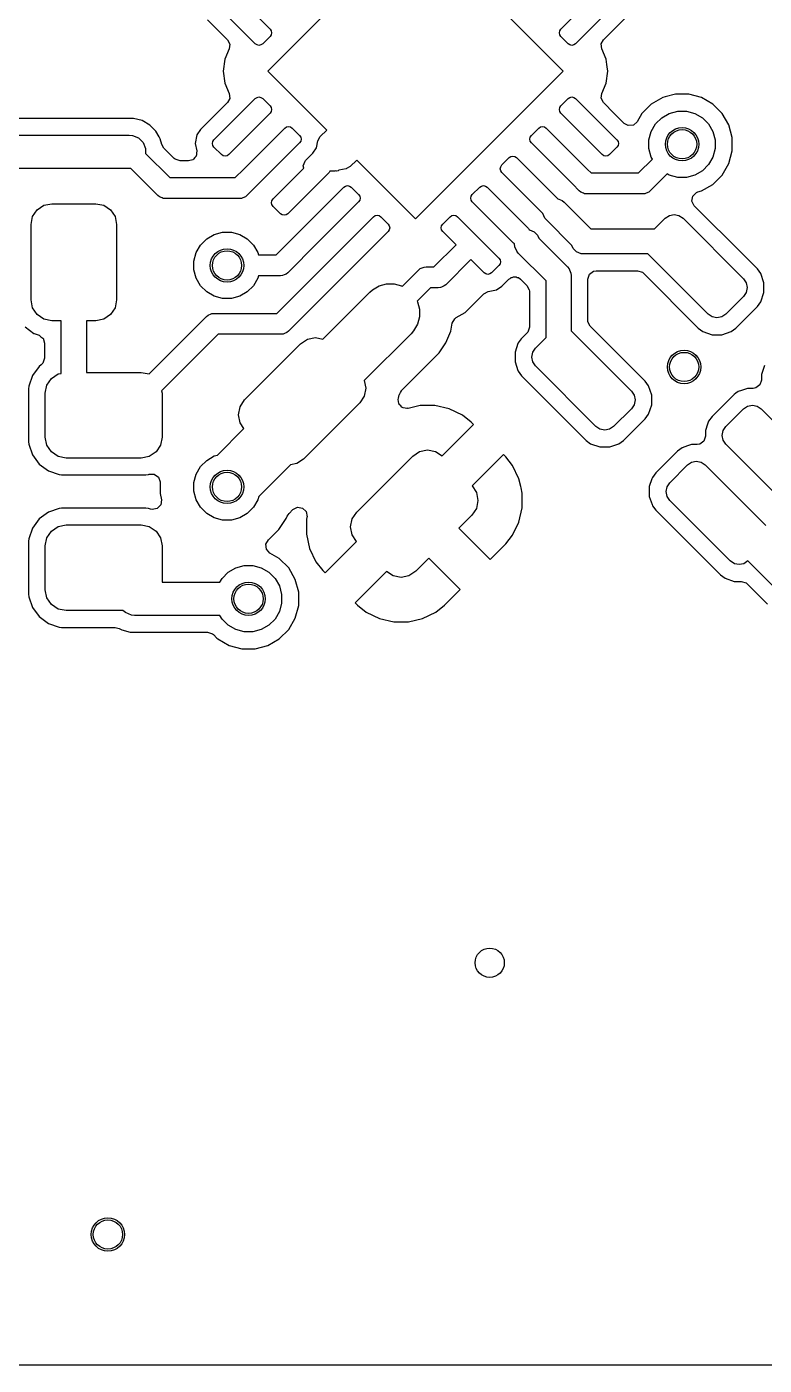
# Model space of a CAD drawing. Extents: x 3.9 to 7.48, y -4.89 to -2.91.
# Drawn here: x 6.67 to 7.018, y -4.887 to -4.257 of the extents above; entities that cross this region are included whole.
import ezdxf

# ---------------------------------------------------------------- set-up
doc = ezdxf.new("R2010")
doc.units = 0
doc.header["$MEASUREMENT"] = 0
doc.layers.add('BLACK', color=7, linetype='CONTINUOUS')

msp = doc.modelspace()

# ---------------------------------------------------------------- linework, layer by layer
at = {"layer": 'BLACK', "linetype": 'CONTINUOUS'}
for p, q in [((6.78408, -4.27752), (6.85367, -4.20792)), ((6.76563, -4.23819), (6.78512, -4.25768)), ((6.92223, -4.25768), (6.94172, -4.23819)), ((6.77816, -4.26464), (6.75867, -4.24515)), ((6.94867, -4.24515), (6.92919, -4.26464)), ((6.75562, -4.25326), (6.76241, -4.26006)), ((6.89554, -4.24979), (6.92327, -4.27752)), ((6.94228, -4.26271), (6.95498, -4.25001)), ((6.76241, -4.26006), (6.76507, -4.26271)), ((6.78512, -4.26116), (6.78164, -4.26464)), ((6.78512, -4.25768), (6.78566, -4.25848)), ((6.78566, -4.26036), (6.78512, -4.26116)), ((6.78566, -4.25848), (6.78584, -4.25942)), ((6.78584, -4.25942), (6.78566, -4.26036)), ((6.92151, -4.25942), (6.92169, -4.25848)), ((6.92169, -4.26036), (6.92151, -4.25942)), ((6.92169, -4.25848), (6.92223, -4.25768)), ((6.92223, -4.26116), (6.92169, -4.26036)), ((6.92571, -4.26464), (6.92223, -4.26116)), ((6.76589, -4.26702), (6.7638, -4.27183)), ((6.76507, -4.26271), (6.76616, -4.26486)), ((6.76616, -4.26486), (6.76589, -4.26702)), ((6.77896, -4.26517), (6.77816, -4.26464)), ((6.7799, -4.26536), (6.77896, -4.26517)), ((6.78084, -4.26517), (6.7799, -4.26536)), ((6.78164, -4.26464), (6.78084, -4.26517)), ((6.92651, -4.26517), (6.92571, -4.26464)), ((6.92745, -4.26536), (6.92651, -4.26517)), ((6.92839, -4.26517), (6.92745, -4.26536)), ((6.92919, -4.26464), (6.92839, -4.26517)), ((6.94123, -4.26462), (6.94228, -4.26271)), ((6.94146, -4.26702), (6.94123, -4.26462)), ((6.94355, -4.27183), (6.94146, -4.26702)), ((6.7638, -4.27183), (6.76302, -4.27752)), ((6.94391, -4.27443), (6.94355, -4.27183)), ((6.94406, -4.27552), (6.94391, -4.27443)), ((6.76302, -4.27752), (6.76302, -4.27752)), ((6.76302, -4.27752), (6.7638, -4.2832)), ((6.81181, -4.30524), (6.78408, -4.27752)), ((6.92327, -4.27752), (6.85367, -4.34711)), ((6.94355, -4.2832), (6.94433, -4.27752)), ((6.94433, -4.27752), (6.94406, -4.27552)), ((6.94433, -4.27752), (6.94433, -4.27752)), ((6.7638, -4.2832), (6.76589, -4.28801)), ((6.94146, -4.28801), (6.94355, -4.2832)), ((6.76507, -4.29232), (6.75237, -4.30502)), ((6.75867, -4.30988), (6.77816, -4.29039)), ((6.76612, -4.29041), (6.76507, -4.29232)), ((6.76589, -4.28801), (6.76612, -4.29041)), ((6.77816, -4.29039), (6.77896, -4.28986)), ((6.77896, -4.28986), (6.7799, -4.28967)), ((6.7799, -4.28967), (6.78084, -4.28986)), ((6.78084, -4.28986), (6.78164, -4.29039)), ((6.78164, -4.29039), (6.78512, -4.29387)), ((6.92223, -4.29387), (6.92571, -4.29039)), ((6.92571, -4.29039), (6.92651, -4.28986)), ((6.92651, -4.28986), (6.92745, -4.28967)), ((6.92745, -4.28967), (6.92839, -4.28986)), ((6.92839, -4.28986), (6.92919, -4.29039)), ((6.92919, -4.29039), (6.94867, -4.30988)), ((6.94119, -4.29018), (6.94146, -4.28801)), ((6.94228, -4.29232), (6.94119, -4.29018)), ((6.94737, -4.29741), (6.94228, -4.29232)), ((6.96487, -4.29301), (6.96047, -4.29741)), ((6.97026, -4.2899), (6.96487, -4.29301)), ((6.97139, -4.28959), (6.97026, -4.2899)), ((6.97627, -4.28828), (6.97139, -4.28959)), ((6.9825, -4.28828), (6.97627, -4.28828)), ((6.98851, -4.2899), (6.9825, -4.28828)), ((6.9939, -4.29301), (6.98851, -4.2899)), ((6.9983, -4.29741), (6.9939, -4.29301)), ((6.72075, -4.29975), (6.59475, -4.29975)), ((6.72476, -4.30082), (6.72075, -4.29975)), ((6.78512, -4.29735), (6.76563, -4.31684)), ((6.78512, -4.29387), (6.78566, -4.29467)), ((6.78566, -4.29655), (6.78512, -4.29735)), ((6.78566, -4.29467), (6.78584, -4.29561)), ((6.78584, -4.29561), (6.78566, -4.29655)), ((6.92151, -4.29561), (6.92169, -4.29467)), ((6.92169, -4.29655), (6.92151, -4.29561)), ((6.92169, -4.29467), (6.92223, -4.29387)), ((6.92223, -4.29735), (6.92169, -4.29655)), ((6.94172, -4.31684), (6.92223, -4.29735)), ((6.95208, -4.30212), (6.94737, -4.29741)), ((6.96047, -4.29741), (6.95821, -4.30131)), ((6.96689, -4.30234), (6.9698, -4.29943)), ((6.9698, -4.29943), (6.97336, -4.29738)), ((6.97336, -4.29738), (6.97733, -4.29631)), ((6.97733, -4.29631), (6.98144, -4.29631)), ((6.98144, -4.29631), (6.98541, -4.29738)), ((6.98541, -4.29738), (6.98897, -4.29943)), ((6.98897, -4.29943), (6.99188, -4.30234)), ((7.00141, -4.3028), (6.9983, -4.29741)), ((6.72836, -4.3029), (6.72476, -4.30082)), ((6.72476, -4.30082), (6.72476, -4.30082)), ((6.72476, -4.30082), (6.72476, -4.30082)), ((6.73129, -4.30584), (6.72836, -4.3029)), ((6.72836, -4.3029), (6.72836, -4.3029)), ((6.73283, -4.3085), (6.73129, -4.30584)), ((6.73129, -4.30584), (6.73129, -4.30584)), ((6.75237, -4.30502), (6.75066, -4.30758)), ((6.77259, -4.3238), (6.79208, -4.30431)), ((6.79208, -4.30431), (6.79288, -4.30378)), ((6.79288, -4.30378), (6.79382, -4.30359)), ((6.79382, -4.30359), (6.79476, -4.30378)), ((6.79476, -4.30378), (6.79556, -4.30431)), ((6.79556, -4.30431), (6.79904, -4.30779)), ((6.80878, -4.30827), (6.81181, -4.30524)), ((6.90831, -4.30779), (6.91179, -4.30431)), ((6.91179, -4.30431), (6.91259, -4.30378)), ((6.91259, -4.30378), (6.91353, -4.30359)), ((6.91353, -4.30359), (6.91447, -4.30378)), ((6.91447, -4.30378), (6.91527, -4.30431)), ((6.91527, -4.30431), (6.93476, -4.3238)), ((6.95403, -4.30318), (6.95208, -4.30212)), ((6.95642, -4.30293), (6.95403, -4.30318)), ((6.95821, -4.30131), (6.95642, -4.30293)), ((6.96377, -4.30987), (6.96483, -4.3059)), ((6.96483, -4.3059), (6.96689, -4.30234)), ((6.99188, -4.30234), (6.99393, -4.3059)), ((6.99393, -4.3059), (6.995, -4.30987)), ((7.00303, -4.30881), (7.00141, -4.3028)), ((6.59267, -4.30764), (6.71867, -4.30764)), ((6.71867, -4.30764), (6.72021, -4.30779)), ((6.72021, -4.30779), (6.72305, -4.30897)), ((6.72305, -4.30897), (6.72522, -4.31114)), ((6.72522, -4.31114), (6.7264, -4.31398)), ((6.73337, -4.30943), (6.73283, -4.3085)), ((6.73406, -4.31201), (6.73337, -4.30943)), ((6.73407, -4.31205), (6.73406, -4.31201)), ((6.73508, -4.3138), (6.73407, -4.31205)), ((6.75066, -4.30758), (6.74986, -4.31162)), ((6.74986, -4.31162), (6.75055, -4.31512)), ((6.75795, -4.31162), (6.75814, -4.31068)), ((6.75814, -4.31256), (6.75795, -4.31162)), ((6.75814, -4.31068), (6.75867, -4.30988)), ((6.75867, -4.31336), (6.75814, -4.31256)), ((6.79904, -4.31127), (6.77955, -4.33076)), ((6.79904, -4.30779), (6.79957, -4.30859)), ((6.79957, -4.31047), (6.79904, -4.31127)), ((6.79957, -4.30859), (6.79976, -4.30953)), ((6.79976, -4.30953), (6.79957, -4.31047)), ((6.80705, -4.31357), (6.80771, -4.31027)), ((6.80771, -4.31027), (6.80878, -4.30827)), ((6.90759, -4.30953), (6.90778, -4.30859)), ((6.90778, -4.31047), (6.90759, -4.30953)), ((6.90778, -4.30859), (6.90831, -4.30779)), ((6.90831, -4.31127), (6.90778, -4.31047)), ((6.9278, -4.33076), (6.90831, -4.31127)), ((6.94867, -4.30988), (6.94921, -4.31068)), ((6.94921, -4.31256), (6.94867, -4.31336)), ((6.94921, -4.31068), (6.9494, -4.31162)), ((6.9494, -4.31162), (6.94921, -4.31256)), ((6.96377, -4.31398), (6.96377, -4.30987)), ((6.995, -4.30987), (6.995, -4.31398)), ((7.00303, -4.31504), (7.00303, -4.30881)), ((6.7264, -4.31398), (6.7264, -4.31628)), ((6.7264, -4.31628), (6.73779, -4.32767)), ((6.73992, -4.31864), (6.73508, -4.3138)), ((6.74039, -4.31904), (6.73992, -4.31864)), ((6.7496, -4.31824), (6.74902, -4.31904)), ((6.75027, -4.31751), (6.7496, -4.31824)), ((6.7503, -4.31728), (6.75027, -4.31751)), ((6.75044, -4.31709), (6.7503, -4.31728)), ((6.75055, -4.31512), (6.75044, -4.3161)), ((6.75044, -4.3161), (6.75044, -4.31709)), ((6.76215, -4.31684), (6.75867, -4.31336)), ((6.76295, -4.31737), (6.76215, -4.31684)), ((6.76389, -4.31756), (6.76295, -4.31737)), ((6.76484, -4.31737), (6.76389, -4.31756)), ((6.76563, -4.31684), (6.76484, -4.31737)), ((6.8019, -4.31957), (6.80534, -4.31613)), ((6.80534, -4.31613), (6.80705, -4.31357)), ((6.89439, -4.32171), (6.89787, -4.31823)), ((6.89787, -4.31823), (6.89867, -4.3177)), ((6.89867, -4.3177), (6.89961, -4.31751)), ((6.89961, -4.31751), (6.90055, -4.3177)), ((6.90055, -4.3177), (6.90135, -4.31823)), ((6.90135, -4.31823), (6.92076, -4.33764)), ((6.94251, -4.31737), (6.94172, -4.31684)), ((6.94346, -4.31756), (6.94251, -4.31737)), ((6.9444, -4.31737), (6.94346, -4.31756)), ((6.9452, -4.31684), (6.9444, -4.31737)), ((6.94867, -4.31336), (6.9452, -4.31684)), ((6.95887, -4.32548), (6.96541, -4.31894)), ((6.96483, -4.31795), (6.96377, -4.31398)), ((6.96541, -4.31894), (6.96483, -4.31795)), ((6.99393, -4.31795), (6.99188, -4.32151)), ((6.995, -4.31398), (6.99393, -4.31795)), ((7.00141, -4.32105), (7.00303, -4.31504)), ((6.71867, -4.32339), (6.59594, -4.32339)), ((6.71951, -4.32331), (6.71867, -4.32339)), ((6.73227, -4.33608), (6.71951, -4.32331)), ((6.74268, -4.31978), (6.74039, -4.31904)), ((6.74673, -4.31978), (6.74268, -4.31978)), ((6.74864, -4.31928), (6.74673, -4.31978)), ((6.7488, -4.31911), (6.74864, -4.31928)), ((6.74902, -4.31904), (6.7488, -4.31911)), ((6.76872, -4.32767), (6.77259, -4.3238)), ((6.77259, -4.3238), (6.77259, -4.3238)), ((6.78651, -4.33772), (6.80105, -4.32318)), ((6.81296, -4.32519), (6.79347, -4.34468)), ((6.80077, -4.32213), (6.80163, -4.31988)), ((6.80105, -4.32318), (6.80077, -4.32213)), ((6.80163, -4.31988), (6.8019, -4.31957)), ((6.8133, -4.32468), (6.81296, -4.32519)), ((6.81562, -4.32468), (6.8133, -4.32468)), ((6.8161, -4.32454), (6.81562, -4.32468)), ((6.81656, -4.32457), (6.8161, -4.32454)), ((6.81722, -4.32441), (6.81656, -4.32457)), ((6.81762, -4.32414), (6.81722, -4.32441)), ((6.82102, -4.32346), (6.81762, -4.32414)), ((6.82111, -4.32344), (6.82102, -4.32346)), ((6.82292, -4.32241), (6.82111, -4.32344)), ((6.82595, -4.31939), (6.82292, -4.32241)), ((6.85367, -4.34711), (6.82595, -4.31939)), ((6.89367, -4.32345), (6.89386, -4.32251)), ((6.89386, -4.32439), (6.89367, -4.32345)), ((6.89386, -4.32251), (6.89439, -4.32171)), ((6.89439, -4.32519), (6.89386, -4.32439)), ((6.91375, -4.34455), (6.89439, -4.32519)), ((6.93476, -4.3238), (6.93476, -4.3238)), ((6.93476, -4.3238), (6.93644, -4.32548)), ((6.98897, -4.32442), (6.98541, -4.32648)), ((6.99188, -4.32151), (6.98897, -4.32442)), ((6.9983, -4.32644), (7.00141, -4.32105)), ((6.73779, -4.32767), (6.76872, -4.32767)), ((6.77955, -4.33076), (6.77424, -4.33608)), ((6.77955, -4.33076), (6.77955, -4.33076)), ((6.82072, -4.33162), (6.82166, -4.33143)), ((6.82166, -4.33143), (6.8226, -4.33162)), ((6.88475, -4.33162), (6.88569, -4.33143)), ((6.88569, -4.33143), (6.88663, -4.33162)), ((6.93092, -4.33388), (6.9278, -4.33076)), ((6.9278, -4.33076), (6.9278, -4.33076)), ((6.93644, -4.32548), (6.95887, -4.32548)), ((6.97237, -4.3259), (6.96439, -4.33388)), ((6.97336, -4.32648), (6.97237, -4.3259)), ((6.97733, -4.32754), (6.97336, -4.32648)), ((6.98144, -4.32754), (6.97733, -4.32754)), ((6.98541, -4.32648), (6.98144, -4.32754)), ((6.98851, -4.33396), (6.9939, -4.33084)), ((6.9939, -4.33084), (6.9983, -4.32644)), ((6.73302, -4.33669), (6.73227, -4.33608)), ((6.73424, -4.33719), (6.73302, -4.33669)), ((6.73302, -4.33669), (6.73302, -4.33669)), ((6.73479, -4.33742), (6.73424, -4.33719)), ((6.73575, -4.33752), (6.73479, -4.33742)), ((6.73479, -4.33742), (6.73479, -4.33742)), ((6.77076, -4.33752), (6.73575, -4.33752)), ((6.77172, -4.33742), (6.77076, -4.33752)), ((6.77227, -4.33719), (6.77172, -4.33742)), ((6.77172, -4.33742), (6.77172, -4.33742)), ((6.77349, -4.33669), (6.77227, -4.33719)), ((6.77424, -4.33608), (6.77349, -4.33669)), ((6.77349, -4.33669), (6.77349, -4.33669)), ((6.78598, -4.33852), (6.78651, -4.33772)), ((6.8102, -4.34188), (6.81992, -4.33215)), ((6.81992, -4.33215), (6.82072, -4.33162)), ((6.8226, -4.33162), (6.8234, -4.33215)), ((6.8234, -4.33215), (6.82688, -4.33563)), ((6.82688, -4.33563), (6.82741, -4.33643)), ((6.82741, -4.33643), (6.8276, -4.33737)), ((6.8276, -4.33737), (6.82741, -4.33831)), ((6.87975, -4.33737), (6.87994, -4.33643)), ((6.87994, -4.33831), (6.87975, -4.33737)), ((6.87994, -4.33643), (6.88047, -4.33563)), ((6.88047, -4.33563), (6.88395, -4.33215)), ((6.88395, -4.33215), (6.88475, -4.33162)), ((6.88663, -4.33162), (6.88743, -4.33215)), ((6.88743, -4.33215), (6.90692, -4.35164)), ((6.92076, -4.33764), (6.92129, -4.33786)), ((6.92129, -4.33786), (6.92286, -4.33851)), ((6.93167, -4.3345), (6.93092, -4.33388)), ((6.93283, -4.33498), (6.93167, -4.3345)), ((6.93167, -4.3345), (6.93167, -4.3345)), ((6.93344, -4.33523), (6.93283, -4.33498)), ((6.9344, -4.33532), (6.93344, -4.33523)), ((6.93344, -4.33523), (6.93344, -4.33523)), ((6.96091, -4.33532), (6.9344, -4.33532)), ((6.96187, -4.33523), (6.96091, -4.33532)), ((6.96248, -4.33498), (6.96187, -4.33523)), ((6.96187, -4.33523), (6.96187, -4.33523)), ((6.96364, -4.3345), (6.96248, -4.33498)), ((6.96439, -4.33388), (6.96364, -4.3345)), ((6.96364, -4.3345), (6.96364, -4.3345)), ((6.98402, -4.33877), (6.9844, -4.33639)), ((6.9844, -4.33639), (6.9861, -4.33469)), ((6.9861, -4.33469), (6.98686, -4.3344)), ((6.98686, -4.3344), (6.98851, -4.33396)), ((6.67317, -4.34603), (6.67531, -4.34284)), ((6.67531, -4.34284), (6.6785, -4.34071)), ((6.6785, -4.34071), (6.68227, -4.33996)), ((6.68227, -4.33996), (6.70293, -4.33996)), ((6.70293, -4.33996), (6.7067, -4.34071)), ((6.7067, -4.34071), (6.70989, -4.34284)), ((6.70989, -4.34284), (6.71203, -4.34603)), ((6.78579, -4.33946), (6.78598, -4.33852)), ((6.78598, -4.3404), (6.78579, -4.33946)), ((6.78651, -4.3412), (6.78598, -4.3404)), ((6.78999, -4.34468), (6.78651, -4.3412)), ((6.78797, -4.36409), (6.81017, -4.34189)), ((6.82688, -4.33911), (6.80739, -4.3586)), ((6.81017, -4.34189), (6.8102, -4.34188)), ((6.82741, -4.33831), (6.82688, -4.33911)), ((6.88047, -4.33911), (6.87994, -4.33831)), ((6.89996, -4.3586), (6.88047, -4.33911)), ((6.92286, -4.33851), (6.92376, -4.33925)), ((6.92376, -4.33925), (6.93633, -4.35182)), ((6.98512, -4.34092), (6.98402, -4.33877)), ((7.00827, -4.36407), (6.98512, -4.34092)), ((6.67242, -4.3498), (6.67317, -4.34603)), ((6.67242, -4.38523), (6.67242, -4.3498)), ((6.71203, -4.34603), (6.71278, -4.3498)), ((6.71278, -4.3498), (6.71278, -4.38523)), ((6.79079, -4.34521), (6.78999, -4.34468)), ((6.79173, -4.3454), (6.79079, -4.34521)), ((6.79268, -4.34521), (6.79173, -4.3454)), ((6.79347, -4.34468), (6.79268, -4.34521)), ((6.81435, -4.36556), (6.83384, -4.34607)), ((6.83384, -4.34607), (6.83464, -4.34554)), ((6.83464, -4.34554), (6.83558, -4.34535)), ((6.83558, -4.34535), (6.83652, -4.34554)), ((6.83652, -4.34554), (6.83732, -4.34607)), ((6.83732, -4.34607), (6.8408, -4.34955)), ((6.8408, -4.34955), (6.84133, -4.35035)), ((6.84133, -4.35035), (6.84152, -4.35129)), ((6.86583, -4.35129), (6.86602, -4.35035)), ((6.86602, -4.35035), (6.86655, -4.34955)), ((6.86655, -4.34955), (6.87003, -4.34607)), ((6.87003, -4.34607), (6.87083, -4.34554)), ((6.87083, -4.34554), (6.87177, -4.34535)), ((6.87177, -4.34535), (6.87271, -4.34554)), ((6.87271, -4.34554), (6.87351, -4.34607)), ((6.87351, -4.34607), (6.893, -4.36556)), ((6.91375, -4.34457), (6.91375, -4.34455)), ((6.91463, -4.3467), (6.91375, -4.34457)), ((6.91485, -4.34692), (6.91463, -4.3467)), ((6.9154, -4.3476), (6.91485, -4.34692)), ((6.92738, -4.35957), (6.9154, -4.3476)), ((6.96643, -4.35182), (6.97147, -4.34678)), ((6.97147, -4.34678), (6.97338, -4.3455)), ((6.97338, -4.3455), (6.97564, -4.34505)), ((6.97564, -4.34505), (6.9779, -4.3455)), ((6.9779, -4.3455), (6.97982, -4.34678)), ((6.97982, -4.34678), (7.00835, -4.37532)), ((6.75232, -4.35943), (6.75523, -4.35652)), ((6.75523, -4.35652), (6.75879, -4.35446)), ((6.75879, -4.35446), (6.76276, -4.3534)), ((6.76276, -4.3534), (6.76687, -4.3534)), ((6.76687, -4.3534), (6.77084, -4.35446)), ((6.77084, -4.35446), (6.7744, -4.35652)), ((6.7744, -4.35652), (6.77731, -4.35943)), ((6.8408, -4.35303), (6.82131, -4.37252)), ((6.84133, -4.35223), (6.8408, -4.35303)), ((6.84152, -4.35129), (6.84133, -4.35223)), ((6.86602, -4.35223), (6.86583, -4.35129)), ((6.86655, -4.35303), (6.86602, -4.35223)), ((6.87281, -4.35929), (6.86655, -4.35303)), ((6.90692, -4.35164), (6.90732, -4.35224)), ((6.90732, -4.35224), (6.9075, -4.35224)), ((6.9075, -4.35224), (6.90963, -4.35312)), ((6.90963, -4.35312), (6.91126, -4.35475)), ((6.91126, -4.35475), (6.91185, -4.35618)), ((6.91185, -4.35618), (6.92534, -4.36966)), ((6.93633, -4.35182), (6.96643, -4.35182)), ((6.7492, -4.36696), (6.75027, -4.36299)), ((6.75027, -4.36299), (6.75232, -4.35943)), ((6.77731, -4.35943), (6.77937, -4.36299)), ((6.77937, -4.36299), (6.77966, -4.36409)), ((6.80738, -4.35861), (6.79349, -4.37249)), ((6.80739, -4.3586), (6.80738, -4.35861)), ((6.86241, -4.3697), (6.87281, -4.35929)), ((6.90044, -4.35892), (6.89996, -4.3586)), ((6.90044, -4.35903), (6.90044, -4.35892)), ((6.90056, -4.36018), (6.90044, -4.35903)), ((6.90059, -4.36025), (6.90056, -4.36018)), ((6.90144, -4.36231), (6.90059, -4.36025)), ((6.90217, -4.36321), (6.90144, -4.36231)), ((6.92797, -4.361), (6.92738, -4.35957)), ((6.9296, -4.36263), (6.92797, -4.361)), ((6.93173, -4.36351), (6.9296, -4.36263)), ((6.7492, -4.37107), (6.7492, -4.36696)), ((6.77966, -4.36409), (6.78797, -4.36409)), ((6.78831, -4.3916), (6.81435, -4.36556)), ((6.81435, -4.36556), (6.81435, -4.36556)), ((6.87977, -4.36625), (6.86792, -4.3781)), ((6.88604, -4.37252), (6.87977, -4.36625)), ((6.893, -4.36904), (6.88952, -4.37252)), ((6.893, -4.36556), (6.89353, -4.36636)), ((6.89353, -4.36824), (6.893, -4.36904)), ((6.89353, -4.36636), (6.89372, -4.3673)), ((6.89372, -4.3673), (6.89353, -4.36824)), ((6.91525, -4.37629), (6.90217, -4.36321)), ((6.93288, -4.36363), (6.93173, -4.36351)), ((6.96326, -4.36363), (6.93288, -4.36363)), ((6.99165, -4.39202), (6.96326, -4.36363)), ((7.01486, -4.37066), (7.00827, -4.36407)), ((6.75027, -4.37504), (6.7492, -4.37107)), ((6.75232, -4.3786), (6.75027, -4.37504)), ((6.77937, -4.37504), (6.77731, -4.3786)), ((6.77966, -4.37393), (6.77937, -4.37504)), ((6.79001, -4.37393), (6.77966, -4.37393)), ((6.79097, -4.37384), (6.79001, -4.37393)), ((6.79175, -4.37352), (6.79097, -4.37384)), ((6.79097, -4.37384), (6.79097, -4.37384)), ((6.79275, -4.3731), (6.79175, -4.37352)), ((6.79349, -4.37249), (6.79275, -4.3731)), ((6.79275, -4.3731), (6.79275, -4.3731)), ((6.82131, -4.37252), (6.79383, -4.4)), ((6.82131, -4.37252), (6.82131, -4.37252)), ((6.84746, -4.37888), (6.8552, -4.37114)), ((6.8552, -4.37114), (6.85594, -4.37053)), ((6.85594, -4.37053), (6.85771, -4.3698)), ((6.85771, -4.3698), (6.85867, -4.3697)), ((6.85867, -4.3697), (6.86241, -4.3697)), ((6.88684, -4.37305), (6.88604, -4.37252)), ((6.88778, -4.37324), (6.88684, -4.37305)), ((6.88872, -4.37305), (6.88778, -4.37324)), ((6.88952, -4.37252), (6.88872, -4.37305)), ((6.89438, -4.37882), (6.89774, -4.37545)), ((6.89774, -4.37545), (6.89829, -4.37517)), ((6.89829, -4.37517), (6.89873, -4.37474)), ((6.89873, -4.37474), (6.89934, -4.37464)), ((6.89934, -4.37464), (6.89989, -4.37436)), ((6.89989, -4.37436), (6.9005, -4.37446)), ((6.9005, -4.37446), (6.90111, -4.37436)), ((6.90111, -4.37436), (6.90166, -4.37464)), ((6.90166, -4.37464), (6.90227, -4.37474)), ((6.90227, -4.37474), (6.90326, -4.37545)), ((6.90326, -4.37545), (6.90622, -4.37841)), ((6.92534, -4.36966), (6.92607, -4.37056)), ((6.92607, -4.37056), (6.92632, -4.37117)), ((6.92632, -4.37117), (6.92695, -4.37269)), ((6.92695, -4.37269), (6.92706, -4.37384)), ((6.92706, -4.37384), (6.92706, -4.39982)), ((6.93496, -4.37542), (6.9357, -4.37313)), ((6.93496, -4.38566), (6.93496, -4.37542)), ((6.9357, -4.37313), (6.93765, -4.37171)), ((6.93765, -4.37171), (6.93886, -4.37152)), ((6.93886, -4.37152), (6.9491, -4.37152)), ((6.9491, -4.37152), (6.9492, -4.3715)), ((6.9492, -4.3715), (6.9493, -4.37152)), ((6.9493, -4.37152), (6.95837, -4.37152)), ((6.95837, -4.37152), (6.96066, -4.37227)), ((6.96066, -4.37227), (6.96113, -4.37266)), ((6.96113, -4.37266), (6.98699, -4.39853)), ((7.00835, -4.37532), (7.00963, -4.37723)), ((7.01648, -4.37284), (7.01486, -4.37066)), ((7.01486, -4.37066), (7.01486, -4.37066)), ((7.01486, -4.37066), (7.01486, -4.37066)), ((7.01798, -4.37719), (7.01648, -4.37284)), ((7.01648, -4.37284), (7.01648, -4.37284)), ((7.01648, -4.37284), (7.01648, -4.37284)), ((6.75523, -4.38151), (6.75232, -4.3786)), ((6.75879, -4.38356), (6.75523, -4.38151)), ((6.7744, -4.38151), (6.77084, -4.38356)), ((6.77731, -4.3786), (6.7744, -4.38151)), ((6.81006, -4.40375), (6.83213, -4.38168)), ((6.83213, -4.38168), (6.83348, -4.38049)), ((6.83348, -4.38049), (6.8366, -4.37869)), ((6.8366, -4.37869), (6.84007, -4.37776)), ((6.84007, -4.37776), (6.84367, -4.37776)), ((6.84367, -4.37776), (6.84715, -4.37869)), ((6.84715, -4.37869), (6.84746, -4.37888)), ((6.86071, -4.37954), (6.85442, -4.38584)), ((6.86444, -4.37954), (6.86071, -4.37954)), ((6.8654, -4.37945), (6.86444, -4.37954)), ((6.86592, -4.37923), (6.8654, -4.37945)), ((6.8654, -4.37945), (6.8654, -4.37945)), ((6.86718, -4.37871), (6.86592, -4.37923)), ((6.86792, -4.3781), (6.86718, -4.37871)), ((6.86718, -4.37871), (6.86718, -4.37871)), ((6.88596, -4.38237), (6.88796, -4.3813)), ((6.88796, -4.3813), (6.89182, -4.38053)), ((6.89182, -4.38053), (6.89438, -4.37882)), ((6.90622, -4.37841), (6.90731, -4.38056)), ((6.90731, -4.38056), (6.90736, -4.38117)), ((6.90736, -4.38117), (6.90736, -4.39811)), ((6.91525, -4.403), (6.91525, -4.37629)), ((7.00963, -4.38175), (7.00835, -4.38367)), ((7.00963, -4.37723), (7.01008, -4.37949)), ((7.01008, -4.37949), (7.00963, -4.38175)), ((7.01648, -4.38615), (7.01798, -4.3818)), ((7.01798, -4.3818), (7.01798, -4.37719)), ((6.67317, -4.389), (6.67242, -4.38523)), ((6.71278, -4.38523), (6.71203, -4.389)), ((6.76276, -4.38463), (6.75879, -4.38356)), ((6.76687, -4.38463), (6.76276, -4.38463)), ((6.77084, -4.38356), (6.76687, -4.38463)), ((6.85442, -4.38584), (6.8546, -4.38615)), ((6.8546, -4.38615), (6.85553, -4.38963)), ((6.87715, -4.39118), (6.881, -4.38733)), ((6.881, -4.38733), (6.88596, -4.38237)), ((6.881, -4.38733), (6.881, -4.38733)), ((6.93494, -4.38576), (6.93496, -4.38566)), ((6.93496, -4.38586), (6.93494, -4.38576)), ((6.93496, -4.39493), (6.93496, -4.38586)), ((7.00835, -4.38367), (7, -4.39202)), ((7.01486, -4.38833), (7.01648, -4.38615)), ((6.67531, -4.39219), (6.67317, -4.389)), ((6.6785, -4.39433), (6.67531, -4.39219)), ((6.68227, -4.39508), (6.6785, -4.39433)), ((6.7067, -4.39433), (6.70293, -4.39508)), ((6.70989, -4.39219), (6.7067, -4.39433)), ((6.71203, -4.389), (6.70989, -4.39219)), ((6.72808, -4.42015), (6.75519, -4.39304)), ((6.75519, -4.39304), (6.75594, -4.39243)), ((6.75594, -4.39242), (6.75733, -4.39185)), ((6.75594, -4.39243), (6.75594, -4.39242)), ((6.75733, -4.39185), (6.75771, -4.39169)), ((6.75771, -4.39169), (6.75867, -4.3916)), ((6.75771, -4.39169), (6.75771, -4.39169)), ((6.75867, -4.3916), (6.78831, -4.3916)), ((6.85553, -4.39322), (6.8546, -4.3967)), ((6.85553, -4.38963), (6.85553, -4.39322)), ((6.87104, -4.39624), (6.87222, -4.39413)), ((6.87222, -4.39413), (6.87292, -4.39362)), ((6.87292, -4.39362), (6.87715, -4.39118)), ((6.99357, -4.3933), (6.99165, -4.39202)), ((6.99583, -4.39375), (6.99357, -4.3933)), ((6.99809, -4.3933), (6.99583, -4.39375)), ((7, -4.39202), (6.99809, -4.3933)), ((7.00466, -4.39853), (7.00967, -4.39352)), ((7.00967, -4.39352), (7.01486, -4.38833)), ((6.66958, -4.39792), (6.6738, -4.40103)), ((6.68669, -4.39508), (6.68227, -4.39508)), ((6.68669, -4.41986), (6.68669, -4.39508)), ((6.70293, -4.39508), (6.69851, -4.39508)), ((6.69851, -4.39508), (6.69851, -4.41941)), ((6.79309, -4.40061), (6.79196, -4.40108)), ((6.79383, -4.4), (6.79309, -4.40061)), ((6.79309, -4.40061), (6.79309, -4.40061)), ((6.8528, -4.39981), (6.85162, -4.40117)), ((6.8546, -4.3967), (6.8528, -4.39981)), ((6.86806, -4.40542), (6.87028, -4.40004)), ((6.87028, -4.40004), (6.87104, -4.39624)), ((6.90622, -4.40087), (6.90371, -4.40337)), ((6.90662, -4.4004), (6.90622, -4.40087)), ((6.90736, -4.39811), (6.90662, -4.4004)), ((6.92706, -4.39982), (6.95546, -4.42821)), ((6.93501, -4.39554), (6.93496, -4.39493)), ((6.9361, -4.39769), (6.93501, -4.39554)), ((6.96197, -4.42356), (6.9361, -4.39769)), ((6.98699, -4.39853), (6.98699, -4.39853)), ((6.98699, -4.39853), (6.98699, -4.39853)), ((6.98699, -4.39853), (6.98917, -4.40015)), ((6.98917, -4.40015), (6.98917, -4.40015)), ((6.98917, -4.40015), (6.98917, -4.40015)), ((6.98917, -4.40015), (6.99352, -4.40165)), ((6.99813, -4.40165), (7.00248, -4.40015)), ((7.00248, -4.40015), (7.00466, -4.39853)), ((6.6738, -4.40103), (6.67388, -4.40109)), ((6.67388, -4.40109), (6.67619, -4.4019)), ((6.67619, -4.4019), (6.67711, -4.4026)), ((6.67711, -4.4026), (6.67806, -4.40329)), ((6.67806, -4.40329), (6.67807, -4.40333)), ((6.67807, -4.40333), (6.67811, -4.40336)), ((6.67811, -4.40336), (6.6788, -4.40558)), ((6.6788, -4.40558), (6.6788, -4.41274)), ((6.76071, -4.40144), (6.73401, -4.42814)), ((6.79035, -4.40144), (6.76071, -4.40144)), ((6.77309, -4.43237), (6.79953, -4.40593)), ((6.79131, -4.40134), (6.79035, -4.40144)), ((6.79196, -4.40108), (6.79131, -4.40134)), ((6.79131, -4.40134), (6.79131, -4.40134)), ((6.79953, -4.40593), (6.80273, -4.40379)), ((6.80273, -4.40379), (6.80649, -4.40304)), ((6.80649, -4.40304), (6.81006, -4.40375)), ((6.85162, -4.40117), (6.82954, -4.42324)), ((6.86482, -4.41026), (6.86806, -4.40542)), ((6.90198, -4.40586), (6.9006, -4.4099)), ((6.90209, -4.40555), (6.90198, -4.40586)), ((6.90351, -4.40365), (6.90209, -4.40555)), ((6.90371, -4.40337), (6.90351, -4.40365)), ((6.90371, -4.40337), (6.90371, -4.40337)), ((6.90371, -4.40337), (6.90371, -4.40337)), ((6.91022, -4.40803), (6.91525, -4.403)), ((6.99352, -4.40165), (6.99352, -4.40165)), ((6.99352, -4.40165), (6.99813, -4.40165)), ((6.99813, -4.40165), (6.99813, -4.40165)), ((6.6788, -4.41274), (6.67806, -4.41503)), ((6.84711, -4.42798), (6.86482, -4.41026)), ((6.9006, -4.4099), (6.9006, -4.41451)), ((6.90849, -4.41221), (6.90894, -4.40995)), ((6.90894, -4.41447), (6.90849, -4.41221)), ((6.90894, -4.40995), (6.91022, -4.40803)), ((6.67628, -4.41657), (6.6731, -4.42088)), ((6.67722, -4.41588), (6.67628, -4.41657)), ((6.67628, -4.41657), (6.67628, -4.41657)), ((6.67806, -4.41503), (6.67722, -4.41588)), ((6.69851, -4.41941), (6.72439, -4.41941)), ((6.72439, -4.41941), (6.72808, -4.42015)), ((6.9006, -4.41451), (6.902, -4.41859)), ((6.902, -4.41859), (6.90209, -4.41886)), ((6.90209, -4.41886), (6.90209, -4.41886)), ((6.90209, -4.41886), (6.90371, -4.42104)), ((6.91022, -4.41638), (6.90894, -4.41447)), ((6.93876, -4.44492), (6.91022, -4.41638)), ((7.01825, -4.41619), (7.01683, -4.42034)), ((6.67133, -4.42592), (6.67122, -4.42712)), ((6.6731, -4.42088), (6.67133, -4.42592)), ((6.67133, -4.42592), (6.67133, -4.42592)), ((6.67912, -4.42926), (6.67986, -4.42549)), ((6.67986, -4.42549), (6.682, -4.4223)), ((6.682, -4.4223), (6.68519, -4.42016)), ((6.68519, -4.42016), (6.68669, -4.41986)), ((6.82954, -4.42324), (6.83025, -4.42681)), ((6.90371, -4.42104), (6.90371, -4.42104)), ((6.90371, -4.42104), (6.90371, -4.42104)), ((6.90371, -4.42104), (6.9341, -4.45142)), ((6.96359, -4.42573), (6.96197, -4.42356)), ((6.96197, -4.42356), (6.96197, -4.42356)), ((6.96197, -4.42356), (6.96197, -4.42356)), ((6.96508, -4.43009), (6.96359, -4.42573)), ((6.96359, -4.42573), (6.96359, -4.42573)), ((6.96359, -4.42573), (6.96359, -4.42573)), ((7.01608, -4.42533), (7.01413, -4.42675)), ((7.01683, -4.42304), (7.01608, -4.42533)), ((7.01683, -4.42034), (7.01683, -4.42034)), ((7.01683, -4.42034), (7.01683, -4.42304)), ((6.67122, -4.42712), (6.67122, -4.45206)), ((6.67912, -4.44993), (6.67912, -4.42926)), ((6.73401, -4.42814), (6.73423, -4.42926)), ((6.73423, -4.42926), (6.73423, -4.44993)), ((6.77095, -4.43557), (6.77309, -4.43237)), ((6.8295, -4.43057), (6.82737, -4.43377)), ((6.83025, -4.42681), (6.8295, -4.43057)), ((6.84552, -4.43221), (6.84562, -4.4316)), ((6.84572, -4.43311), (6.84552, -4.43221)), ((6.84562, -4.4316), (6.84602, -4.43004)), ((6.84602, -4.43002), (6.84608, -4.42977)), ((6.84602, -4.43004), (6.84602, -4.43002)), ((6.84608, -4.42977), (6.84661, -4.42895)), ((6.84661, -4.42895), (6.84702, -4.42807)), ((6.84702, -4.42807), (6.84711, -4.42798)), ((6.95546, -4.42821), (6.95674, -4.43013)), ((6.95674, -4.43013), (6.95719, -4.43239)), ((6.95719, -4.43239), (6.95674, -4.43465)), ((6.96508, -4.43469), (6.96508, -4.43009)), ((7.0037, -4.43006), (6.99349, -4.44026)), ((7.004, -4.42983), (7.0037, -4.43006)), ((7.0037, -4.43006), (7.0037, -4.43006)), ((7.00479, -4.42925), (7.004, -4.42983)), ((7.00587, -4.42844), (7.00479, -4.42925)), ((7.00732, -4.42794), (7.00587, -4.42844)), ((7.01023, -4.42694), (7.00732, -4.42794)), ((7.01293, -4.42694), (7.01023, -4.42694)), ((7.01413, -4.42675), (7.01293, -4.42694)), ((6.7702, -4.43933), (6.77095, -4.43557)), ((6.82737, -4.43377), (6.80092, -4.46021)), ((6.84578, -4.43401), (6.84572, -4.43311)), ((6.84598, -4.43425), (6.84578, -4.43401)), ((6.84605, -4.43456), (6.84598, -4.43425)), ((6.84674, -4.43516), (6.84605, -4.43456)), ((6.84732, -4.43586), (6.84674, -4.43516)), ((6.84763, -4.43594), (6.84732, -4.43586)), ((6.84787, -4.43615), (6.84763, -4.43594)), ((6.84877, -4.43623), (6.84787, -4.43615)), ((6.84965, -4.43645), (6.84877, -4.43623)), ((6.84995, -4.43634), (6.84965, -4.43645)), ((6.85027, -4.43636), (6.84995, -4.43634)), ((6.85593, -4.43507), (6.85027, -4.43636)), ((6.86285, -4.43507), (6.85593, -4.43507)), ((6.86959, -4.43661), (6.86285, -4.43507)), ((6.87583, -4.43961), (6.86959, -4.43661)), ((6.86959, -4.43661), (6.86959, -4.43661)), ((6.95546, -4.43656), (6.94711, -4.44492)), ((6.95674, -4.43465), (6.95546, -4.43656)), ((6.96359, -4.43905), (6.96508, -4.43469)), ((7, -4.44492), (7.00835, -4.43656)), ((7.00835, -4.43656), (7.01027, -4.43528)), ((7.01027, -4.43528), (7.01253, -4.43483)), ((7.01253, -4.43483), (7.01479, -4.43528)), ((7.01479, -4.43528), (7.01671, -4.43656)), ((7.01671, -4.43656), (7.04524, -4.4651)), ((6.77095, -4.4431), (6.7702, -4.43933)), ((6.7728, -4.44587), (6.77095, -4.4431)), ((6.86621, -4.45873), (6.88099, -4.44395)), ((6.87988, -4.44285), (6.87583, -4.43961)), ((6.88099, -4.44395), (6.87988, -4.44285)), ((6.94067, -4.4462), (6.93876, -4.44492)), ((6.94711, -4.44492), (6.94519, -4.4462)), ((6.95176, -4.45142), (6.96197, -4.44122)), ((6.96197, -4.44122), (6.96359, -4.43905)), ((6.99139, -4.44386), (6.99038, -4.44679)), ((6.99187, -4.44243), (6.99139, -4.44386)), ((6.99349, -4.44026), (6.99187, -4.44243)), ((6.99349, -4.44026), (6.99349, -4.44026)), ((6.99872, -4.44683), (7, -4.44492)), ((6.67986, -4.45369), (6.67912, -4.44993)), ((6.73423, -4.44993), (6.73348, -4.45369)), ((6.76028, -4.4584), (6.7728, -4.44587)), ((6.94293, -4.44665), (6.94067, -4.4462)), ((6.94519, -4.4462), (6.94293, -4.44665)), ((6.99038, -4.44949), (6.98963, -4.45178)), ((6.99038, -4.44679), (6.99038, -4.44679)), ((6.99038, -4.44679), (6.99038, -4.44949)), ((6.99827, -4.44909), (6.99872, -4.44683)), ((6.99872, -4.45135), (6.99827, -4.44909)), ((7, -4.45327), (6.99872, -4.45135)), ((6.67122, -4.45206), (6.67133, -4.45326)), ((6.67133, -4.45326), (6.67133, -4.45326)), ((6.67133, -4.45326), (6.6731, -4.45831)), ((6.682, -4.45689), (6.67986, -4.45369)), ((6.68519, -4.45902), (6.682, -4.45689)), ((6.73135, -4.45689), (6.72816, -4.45902)), ((6.73348, -4.45369), (6.73135, -4.45689)), ((6.85243, -4.45882), (6.85562, -4.45669)), ((6.85562, -4.45669), (6.85939, -4.45594)), ((6.85939, -4.45594), (6.86315, -4.45669)), ((6.86315, -4.45669), (6.86621, -4.45873)), ((6.9341, -4.45142), (6.9341, -4.45142)), ((6.9341, -4.45142), (6.9341, -4.45142)), ((6.9341, -4.45142), (6.93627, -4.45304)), ((6.93627, -4.45304), (6.93627, -4.45304)), ((6.93627, -4.45304), (6.93627, -4.45304)), ((6.93627, -4.45304), (6.94063, -4.45454)), ((6.94063, -4.45454), (6.94063, -4.45454)), ((6.94063, -4.45454), (6.94524, -4.45454)), ((6.94524, -4.45454), (6.94959, -4.45304)), ((6.94524, -4.45454), (6.94524, -4.45454)), ((6.94959, -4.45304), (6.95176, -4.45142)), ((6.97725, -4.4565), (6.96705, -4.46671)), ((6.97942, -4.45488), (6.97725, -4.4565)), ((6.97725, -4.4565), (6.97725, -4.4565)), ((6.98192, -4.45403), (6.97942, -4.45488)), ((6.98378, -4.45339), (6.98192, -4.45403)), ((6.98648, -4.45339), (6.98378, -4.45339)), ((6.98769, -4.4532), (6.98648, -4.45339)), ((6.98963, -4.45178), (6.98769, -4.4532)), ((7.02854, -4.4818), (7, -4.45327)), ((6.6731, -4.45831), (6.67628, -4.46261)), ((6.67628, -4.46261), (6.67628, -4.46261)), ((6.67628, -4.46261), (6.67628, -4.46261)), ((6.67628, -4.46261), (6.67628, -4.46261)), ((6.67628, -4.46261), (6.67628, -4.46261)), ((6.67628, -4.46261), (6.68058, -4.46578)), ((6.68896, -4.45977), (6.68519, -4.45902)), ((6.72439, -4.45977), (6.68896, -4.45977)), ((6.72816, -4.45902), (6.72439, -4.45977)), ((6.75027, -4.46732), (6.75232, -4.46376)), ((6.75232, -4.46376), (6.75523, -4.46085)), ((6.75523, -4.46085), (6.75879, -4.45879)), ((6.75879, -4.45879), (6.76028, -4.4584)), ((6.7947, -4.46295), (6.77976, -4.47788)), ((6.79773, -4.46235), (6.7947, -4.46295)), ((6.80092, -4.46021), (6.79773, -4.46235)), ((6.82598, -4.48527), (6.85243, -4.45882)), ((6.89513, -4.4581), (6.88035, -4.47287)), ((6.89624, -4.45921), (6.89513, -4.4581)), ((6.89947, -4.46326), (6.89624, -4.45921)), ((6.90247, -4.46949), (6.89947, -4.46326)), ((6.97356, -4.47136), (6.98191, -4.46301)), ((6.98191, -4.46301), (6.98382, -4.46173)), ((6.98382, -4.46173), (6.98608, -4.46128)), ((6.98608, -4.46128), (6.98834, -4.46173)), ((6.98834, -4.46173), (6.99026, -4.46301)), ((6.99026, -4.46301), (7.01879, -4.49155)), ((6.68058, -4.46578), (6.68058, -4.46578)), ((6.68058, -4.46578), (6.68058, -4.46578)), ((6.68058, -4.46578), (6.68562, -4.46755)), ((6.68562, -4.46755), (6.68682, -4.46766)), ((6.68682, -4.46766), (6.68682, -4.46766)), ((6.68682, -4.46766), (6.68682, -4.46766)), ((6.68682, -4.46766), (6.72653, -4.46766)), ((6.72653, -4.46766), (6.72773, -4.46755)), ((6.72653, -4.46766), (6.72653, -4.46766)), ((6.72773, -4.46755), (6.72812, -4.46741)), ((6.72812, -4.46741), (6.73052, -4.46736)), ((6.73052, -4.46736), (6.7325, -4.46873)), ((6.7325, -4.46873), (6.7333, -4.47101)), ((6.7492, -4.47129), (6.75027, -4.46732)), ((6.90247, -4.46949), (6.90247, -4.46949)), ((6.90333, -4.47324), (6.90247, -4.46949)), ((6.96517, -4.46962), (6.96393, -4.47324)), ((6.96543, -4.46888), (6.96517, -4.46962)), ((6.96705, -4.46671), (6.96543, -4.46888)), ((6.96705, -4.46671), (6.96705, -4.46671)), ((6.7333, -4.47101), (6.7333, -4.47109)), ((6.7333, -4.47109), (6.7333, -4.47645)), ((6.7333, -4.47645), (6.73389, -4.47941)), ((6.7492, -4.4754), (6.7492, -4.47129)), ((6.75027, -4.47937), (6.7492, -4.4754)), ((6.88035, -4.47287), (6.8824, -4.47593)), ((6.8824, -4.47593), (6.88315, -4.4797)), ((6.90345, -4.47378), (6.90333, -4.47324)), ((6.90401, -4.47624), (6.90345, -4.47378)), ((6.90345, -4.47378), (6.90345, -4.47378)), ((6.90401, -4.48316), (6.90401, -4.47624)), ((6.96393, -4.47324), (6.96393, -4.47784)), ((6.97183, -4.47554), (6.97227, -4.47328)), ((6.97227, -4.4778), (6.97183, -4.47554)), ((6.97227, -4.47328), (6.97356, -4.47136)), ((6.73361, -4.48181), (6.73197, -4.48357)), ((6.73389, -4.47941), (6.73361, -4.48181)), ((6.75232, -4.48293), (6.75027, -4.47937)), ((6.77937, -4.47937), (6.77731, -4.48293)), ((6.77976, -4.47788), (6.77937, -4.47937)), ((6.88315, -4.4797), (6.8824, -4.48347)), ((6.96393, -4.47784), (6.96522, -4.48159)), ((6.96522, -4.48159), (6.96543, -4.4822)), ((6.96543, -4.4822), (6.96543, -4.4822)), ((6.96543, -4.4822), (6.96705, -4.48437)), ((6.97356, -4.47971), (6.97227, -4.4778)), ((7.00209, -4.50825), (6.97356, -4.47971)), ((6.67628, -4.48842), (6.6731, -4.49273)), ((6.68058, -4.48525), (6.67628, -4.48842)), ((6.67628, -4.48842), (6.67628, -4.48842)), ((6.68562, -4.48348), (6.68058, -4.48525)), ((6.68682, -4.48337), (6.68562, -4.48348)), ((6.68562, -4.48348), (6.68562, -4.48348)), ((6.72653, -4.48337), (6.68682, -4.48337)), ((6.68682, -4.48337), (6.68682, -4.48337)), ((6.72773, -4.48348), (6.72653, -4.48337)), ((6.72653, -4.48337), (6.72653, -4.48337)), ((6.72878, -4.48385), (6.72773, -4.48348)), ((6.72773, -4.48348), (6.72773, -4.48348)), ((6.72773, -4.48348), (6.72773, -4.48348)), ((6.72961, -4.48404), (6.72878, -4.48385)), ((6.73197, -4.48357), (6.72961, -4.48404)), ((6.75523, -4.48584), (6.75232, -4.48293)), ((6.75879, -4.48789), (6.75523, -4.48584)), ((6.76276, -4.48896), (6.75879, -4.48789)), ((6.76687, -4.48896), (6.76276, -4.48896)), ((6.77084, -4.48789), (6.76687, -4.48896)), ((6.7744, -4.48584), (6.77084, -4.48789)), ((6.77731, -4.48293), (6.7744, -4.48584)), ((6.7893, -4.49343), (6.79275, -4.48827)), ((6.79275, -4.48827), (6.79321, -4.48716)), ((6.79321, -4.48716), (6.79405, -4.4859)), ((6.79405, -4.4859), (6.79593, -4.48401)), ((6.79593, -4.48401), (6.79808, -4.48292)), ((6.79808, -4.48292), (6.80046, -4.4833)), ((6.80046, -4.4833), (6.80216, -4.485)), ((6.80216, -4.485), (6.80254, -4.48738)), ((6.80249, -4.48764), (6.80223, -4.48877)), ((6.80223, -4.48877), (6.80223, -4.49569)), ((6.80254, -4.48738), (6.80249, -4.48764)), ((6.8231, -4.49223), (6.82385, -4.48846)), ((6.82385, -4.48846), (6.82598, -4.48527)), ((6.88026, -4.48666), (6.87411, -4.49281)), ((6.8824, -4.48347), (6.88026, -4.48666)), ((6.90247, -4.48991), (6.90401, -4.48316)), ((6.96705, -4.48437), (6.96705, -4.48437)), ((6.96705, -4.48437), (6.96705, -4.48437)), ((6.96705, -4.48437), (6.99743, -4.51476)), ((6.6731, -4.49273), (6.67133, -4.49777)), ((6.67986, -4.49734), (6.682, -4.49415)), ((6.682, -4.49415), (6.68519, -4.49201)), ((6.68519, -4.49201), (6.68896, -4.49126)), ((6.68896, -4.49126), (6.72439, -4.49126)), ((6.72439, -4.49126), (6.72816, -4.49201)), ((6.72816, -4.49201), (6.73135, -4.49415)), ((6.73135, -4.49415), (6.73348, -4.49734)), ((6.78491, -4.49782), (6.7893, -4.49343)), ((6.82385, -4.49599), (6.8231, -4.49223)), ((6.87411, -4.49281), (6.88887, -4.50757)), ((6.89947, -4.49614), (6.90247, -4.48991)), ((6.90247, -4.48991), (6.90247, -4.48991)), ((6.67133, -4.49777), (6.67122, -4.49897)), ((6.67122, -4.49897), (6.67122, -4.52391)), ((6.67133, -4.49777), (6.67133, -4.49777)), ((6.67912, -4.50111), (6.67986, -4.49734)), ((6.67912, -4.52178), (6.67912, -4.50111)), ((6.73348, -4.49734), (6.73423, -4.50111)), ((6.73423, -4.50111), (6.73423, -4.51817)), ((6.78313, -4.50034), (6.78433, -4.49826)), ((6.78338, -4.50274), (6.78313, -4.50034)), ((6.78433, -4.49826), (6.78477, -4.49791)), ((6.78477, -4.49791), (6.78491, -4.49782)), ((6.80223, -4.49569), (6.80377, -4.50243)), ((6.81111, -4.51383), (6.82589, -4.49905)), ((6.82589, -4.49905), (6.82385, -4.49599)), ((6.88887, -4.50757), (6.89624, -4.50019)), ((6.89624, -4.50019), (6.89947, -4.49614)), ((6.78499, -4.50453), (6.78338, -4.50274)), ((6.78948, -4.50712), (6.78499, -4.50453)), ((6.79389, -4.51153), (6.78948, -4.50712)), ((6.80377, -4.50243), (6.80377, -4.50243)), ((6.80377, -4.50243), (6.80677, -4.50867)), ((6.85997, -4.50695), (6.85382, -4.51311)), ((6.87472, -4.52171), (6.85997, -4.50695)), ((6.76247, -4.51645), (6.76538, -4.51355)), ((6.76538, -4.51355), (6.76894, -4.51149)), ((6.76894, -4.51149), (6.77291, -4.51043)), ((6.77291, -4.51043), (6.77702, -4.51043)), ((6.77702, -4.51043), (6.78099, -4.51149)), ((6.78099, -4.51149), (6.78455, -4.51355)), ((6.78455, -4.51355), (6.78746, -4.51645)), ((6.797, -4.51692), (6.79389, -4.51153)), ((6.80677, -4.50867), (6.81, -4.51272)), ((6.81, -4.51272), (6.81111, -4.51383)), ((6.84003, -4.5132), (6.82526, -4.52797)), ((6.84309, -4.51524), (6.84003, -4.5132)), ((6.85382, -4.51311), (6.85062, -4.51524)), ((7.00401, -4.50953), (7.00209, -4.50825)), ((7.00627, -4.50998), (7.00401, -4.50953)), ((7.00853, -4.50953), (7.00627, -4.50998)), ((7.01044, -4.50825), (7.00853, -4.50953)), ((7.03341, -4.53122), (7.01044, -4.50825)), ((6.73423, -4.51817), (6.76148, -4.51817)), ((6.76148, -4.51817), (6.76247, -4.51645)), ((6.78746, -4.51645), (6.78952, -4.52002)), ((6.78952, -4.52002), (6.79058, -4.52399)), ((6.79861, -4.52293), (6.797, -4.51692)), ((6.84686, -4.51599), (6.84309, -4.51524)), ((6.85062, -4.51524), (6.84686, -4.51599)), ((6.99743, -4.51476), (6.99743, -4.51476)), ((6.99743, -4.51476), (6.99743, -4.51476)), ((6.99743, -4.51476), (6.99961, -4.51638)), ((6.99961, -4.51638), (6.99961, -4.51638)), ((6.99961, -4.51638), (6.99961, -4.51638)), ((6.99961, -4.51638), (7.00396, -4.51787)), ((7.00396, -4.51787), (7.00396, -4.51787)), ((7.00396, -4.51787), (7.00729, -4.51787)), ((7.00729, -4.51787), (7.00958, -4.51862)), ((7.00958, -4.51862), (7.01004, -4.51901)), ((7.01004, -4.51901), (7.0197, -4.52867)), ((6.67122, -4.52391), (6.67133, -4.52511)), ((6.67133, -4.52511), (6.67133, -4.52511)), ((6.67133, -4.52511), (6.6731, -4.53016)), ((6.67986, -4.52554), (6.67912, -4.52178)), ((6.682, -4.52874), (6.67986, -4.52554)), ((6.79058, -4.52399), (6.79058, -4.5281)), ((6.79861, -4.52797), (6.79861, -4.52293)), ((6.86735, -4.52908), (6.87472, -4.52171)), ((6.6731, -4.53016), (6.67628, -4.53446)), ((6.68519, -4.53087), (6.682, -4.52874)), ((6.68896, -4.53162), (6.68519, -4.53087)), ((6.71572, -4.53162), (6.68896, -4.53162)), ((6.7169, -4.53259), (6.71572, -4.53162)), ((6.71974, -4.53376), (6.7169, -4.53259)), ((6.78952, -4.53207), (6.78746, -4.53563)), ((6.79058, -4.5281), (6.78952, -4.53207)), ((6.797, -4.53517), (6.79861, -4.52915)), ((6.79861, -4.52915), (6.79861, -4.52797)), ((6.82526, -4.52797), (6.82636, -4.52908)), ((6.82636, -4.52908), (6.83042, -4.53231)), ((6.83042, -4.53231), (6.83665, -4.53532)), ((6.85706, -4.53532), (6.8633, -4.53231)), ((6.8633, -4.53231), (6.86735, -4.52908)), ((6.67628, -4.53446), (6.67628, -4.53446)), ((6.67628, -4.53446), (6.67628, -4.53446)), ((6.67628, -4.53446), (6.67628, -4.53446)), ((6.67628, -4.53446), (6.67628, -4.53446)), ((6.67628, -4.53446), (6.68058, -4.53763)), ((6.68058, -4.53763), (6.68058, -4.53763)), ((6.68058, -4.53763), (6.68058, -4.53763)), ((6.68058, -4.53763), (6.68562, -4.5394)), ((6.68562, -4.5394), (6.68682, -4.53951)), ((6.68682, -4.53951), (6.68682, -4.53951)), ((6.68682, -4.53951), (6.68682, -4.53951)), ((6.68682, -4.53951), (6.71203, -4.53951)), ((6.71203, -4.53951), (6.71398, -4.54004)), ((6.72127, -4.53392), (6.71974, -4.53376)), ((6.76148, -4.53392), (6.72127, -4.53392)), ((6.76247, -4.53563), (6.76148, -4.53392)), ((6.76538, -4.53854), (6.76247, -4.53563)), ((6.76894, -4.54059), (6.76538, -4.53854)), ((6.78455, -4.53854), (6.78099, -4.54059)), ((6.78746, -4.53563), (6.78455, -4.53854)), ((6.79389, -4.54056), (6.797, -4.53517)), ((6.83665, -4.53532), (6.83665, -4.53532)), ((6.83665, -4.53532), (6.8434, -4.53686)), ((6.8434, -4.53686), (6.85032, -4.53686)), ((6.85032, -4.53686), (6.85706, -4.53532)), ((6.85706, -4.53532), (6.85706, -4.53532)), ((6.71398, -4.54004), (6.71519, -4.54073)), ((6.71519, -4.54073), (6.71519, -4.54073)), ((6.71519, -4.54073), (6.71519, -4.54073)), ((6.71519, -4.54073), (6.7192, -4.54181)), ((6.7192, -4.54181), (6.72335, -4.54181)), ((6.72335, -4.54181), (6.75569, -4.54181)), ((6.75569, -4.54181), (6.75798, -4.54255)), ((6.75798, -4.54255), (6.75844, -4.54295)), ((6.75844, -4.54295), (6.76005, -4.54456)), ((6.76005, -4.54456), (6.76045, -4.54496)), ((6.76045, -4.54496), (6.76584, -4.54807)), ((6.77291, -4.54165), (6.76894, -4.54059)), ((6.77702, -4.54165), (6.77291, -4.54165)), ((6.78099, -4.54059), (6.77702, -4.54165)), ((6.78409, -4.54807), (6.78948, -4.54496)), ((6.78948, -4.54496), (6.79389, -4.54056)), ((6.76584, -4.54807), (6.77185, -4.54968)), ((6.77185, -4.54968), (6.77185, -4.54968)), ((6.77185, -4.54968), (6.77808, -4.54968)), ((6.77808, -4.54968), (6.78409, -4.54807)), ((6.77808, -4.54968), (6.77808, -4.54968)), ((7.47436, -4.8871), (3.90299, -4.8871))]:
    msp.add_line(p, q, dxfattribs=at)
at = {"layer": 'BLACK'}
for centre, radius in [((6.97938, -4.31193), 0.00787), ((6.76482, -4.36901), 0.00787), ((6.98034, -4.41686), 0.00787), ((6.76482, -4.47334), 0.00787), ((6.77497, -4.52604), 0.00787), ((6.88867, -4.69752), 0.00689), ((6.70867, -4.82552), 0.00787)]:
    msp.add_circle(centre, radius, dxfattribs=at)
at = {"layer": 'WHITE'}
for centre in [(6.97938, -4.31193), (6.76482, -4.36901), (6.98034, -4.41686), (6.76482, -4.47334), (6.77497, -4.52604), (6.88867, -4.69752), (6.70867, -4.82552)]:
    msp.add_circle(centre, 0.00689, dxfattribs=at)

doc.saveas('drawing.dxf')
